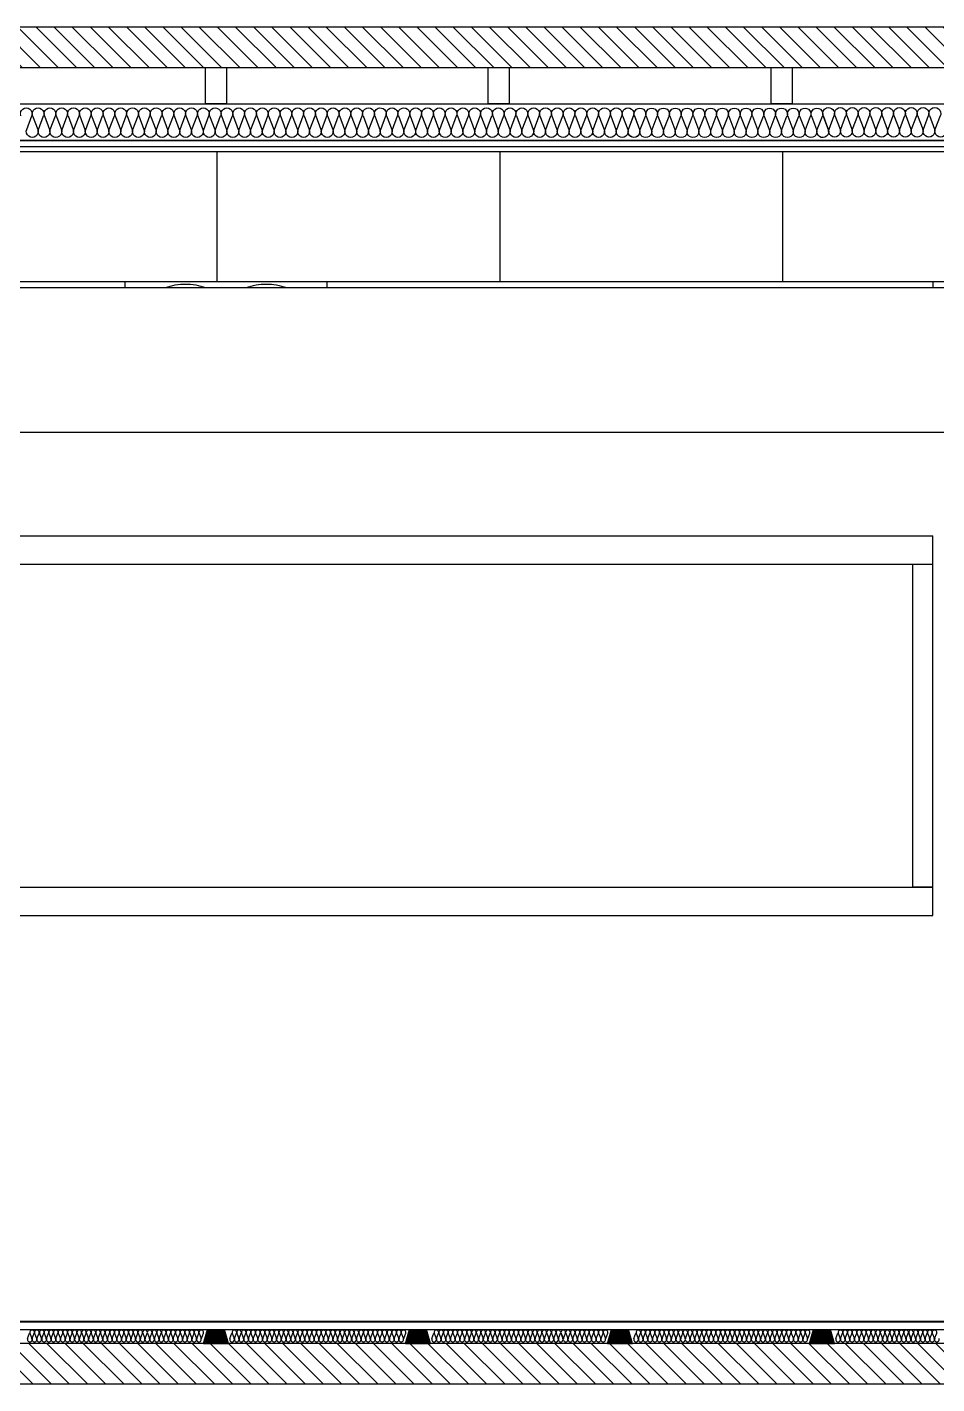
# Model space of a CAD drawing. Header units: millimetres. Extents: x 10 to 76.1, y 10 to 63.5.
# Drawn here: x 15.593 to 17.845, y 10 to 13.36 of the extents above; entities that cross this region are included whole.
import ezdxf

# ---------------------------------------------------------------- set-up
doc = ezdxf.new("R2010")
doc.units = ezdxf.units.MM
doc.linetypes.add('LÍNEAS_OCULTAS', pattern=[9.525, 6.35, -3.175])
doc.layers.add('durlok', color=3, linetype='Continuous')
doc.layers.add('lana de vidrio', color=2, linetype='Continuous')
pattern_1 = [(45, (-5, -61.920988), (-0.02245064, 0.02245064), [])]

# ---------------------------------------------------------------- blocks, each defined once
blk = doc.blocks.new('*X1')
at = {"color": 0}
for p, q in [((628.8661, 452.4359), (628.8968, 452.4666)), ((628.8665, 452.4328), (628.9003, 452.4666)), ((628.8674, 452.4408), (628.8932, 452.4666)), ((628.8688, 452.4457), (628.8897, 452.4666)), ((628.87, 452.4328), (628.9038, 452.4666)), ((628.8702, 452.4506), (628.8862, 452.4666)), ((628.8715, 452.4555), (628.8826, 452.4666)), ((628.8729, 452.4604), (628.8791, 452.4666)), ((628.8736, 452.4328), (628.9074, 452.4666)), ((628.8743, 452.4653), (628.8756, 452.4666)), ((628.8771, 452.4328), (628.9109, 452.4666)), ((628.8806, 452.4328), (628.9145, 452.4666)), ((628.8842, 452.4328), (628.9175, 452.4661)), ((628.8877, 452.4328), (628.9183, 452.4633)), ((628.8912, 452.4328), (628.9191, 452.4606)), ((628.8948, 452.4328), (628.9198, 452.4578)), ((628.8983, 452.4328), (628.9206, 452.4551)), ((628.9019, 452.4328), (628.9214, 452.4523)), ((628.9054, 452.4328), (628.9222, 452.4495)), ((628.9089, 452.4328), (628.9229, 452.4468)), ((628.9125, 452.4328), (628.9237, 452.444)), ((628.916, 452.4328), (628.9245, 452.4412)), ((628.9195, 452.4328), (628.9253, 452.4385)), ((628.9231, 452.4328), (628.926, 452.4357)), ((628.9266, 452.4328), (628.9268, 452.4329))]:
    blk.add_line(p, q, dxfattribs=at)

msp = doc.modelspace()

# ---------------------------------------------------------------- hatches: boundary and pattern name
at = {"linetype": 'Continuous', "extrusion": (0, 0, -1)}
h = msp.add_hatch(dxfattribs=at)
h.set_pattern_fill('ANSI31', color=8, scale=0.01, style=0)
h.set_pattern_definition(pattern_1)
h.paths.add_polyline_path([(-10, 13.26), (-10, 13.36), (-19.68, 13.36), (-19.68, 13.26)])
h = msp.add_hatch(dxfattribs=at)
h.set_pattern_fill('ANSI31', color=8, scale=0.01, style=0)
h.set_pattern_definition(pattern_1)
h.paths.add_polyline_path([(-10, 10), (-10, 10.1), (-19.68, 10.1), (-19.68, 10)])

# ---------------------------------------------------------------- linework, layer by layer
at = {"linetype": 'Continuous', "extrusion": (0, 1, 0)}
for p, q in [((19.68, 13.36), (10, 13.36)), ((10.205, 13.26), (19.475, 13.26)), ((19.1757, 10.153), (12.945, 10.153)), ((12.945, 10.135), (19.1757, 10.135)), ((19.475, 10.1), (10.205, 10.1)), ((10, 10), (19.68, 10))]:
    msp.add_line(p, q, dxfattribs=at)
at = {"linetype": 'Continuous', "extrusion": (-9.75795e-32, -4.64758e-31, -1)}
msp.add_line((19.68, 13.36), (10, 13.36), dxfattribs=at)
at = {"color": 3}
for p, q in [((16.0034, 13.26), (16.1174, 13.26)), ((16.7034, 13.26), (16.8174, 13.26)), ((17.4034, 13.26), (17.5174, 13.26))]:
    msp.add_line(p, q, dxfattribs=at)
for p, q in [((16.0629, 13.0516), (16.0629, 12.73)), ((16.7629, 13.0516), (16.7629, 12.73)), ((17.4629, 13.0516), (17.4629, 12.73)), ((12.945, 12.73), (19.1807, 12.73)), ((12.945, 12.715), (19.1807, 12.715)), ((12.96, 12.3566), (19.1607, 12.3566)), ((12.945, 10.155), (19.1757, 10.155)), ((16.0295, 10.1), (16.0912, 10.1)), ((16.5295, 10.1), (16.5912, 10.1)), ((17.0295, 10.1), (17.0912, 10.1)), ((17.5295, 10.1), (17.5912, 10.1))]:
    msp.add_line(p, q)
at = {"color": 3, "linetype": 'LÍNEAS_OCULTAS', "extrusion": (0, 1, 0)}
for p, q in [((15.835, 12.73), (15.835, 12.715)), ((16.335, 12.73), (16.335, 12.715)), ((17.835, 12.73), (17.835, 12.715))]:
    msp.add_line(p, q, dxfattribs=at)
at = {"color": 3}
for points in [[(16.0344, 13.26), (16.0863, 13.26), (16.0863, 13.17), (16.0344, 13.17)], [(16.7344, 13.26), (16.7863, 13.26), (16.7863, 13.17), (16.7344, 13.17)], [(17.4344, 13.26), (17.4863, 13.26), (17.4863, 13.17), (17.4344, 13.17)]]:
    msp.add_lwpolyline(points, close=True, dxfattribs=at)
at = {"color": 3, "linetype": 'LÍNEAS_OCULTAS', "extrusion": (0, 0, -1)}
for centre in [(-15.985, 12.5766), (-16.185, 12.5766)]:
    msp.add_arc(centre, 0.1472, 70.1363, 109.8637, dxfattribs=at)
at = {"layer": 'durlok'}
for p, q in [((12.945, 13.17), (19.1758, 13.17)), ((12.945, 13.0791), (19.1758, 13.0791)), ((12.945, 13.0641), (19.1758, 13.0641))]:
    msp.add_line(p, q, dxfattribs=at)
at = {"layer": 'durlok', "linetype": 'Continuous', "extrusion": (1, -1.83697e-16, 0)}
for p, q in [((19.1758, 13.0791), (12.945, 13.0791)), ((12.945, 13.0516), (19.1758, 13.0516))]:
    msp.add_line(p, q, dxfattribs=at)
at = {"layer": 'durlok', "linetype": 'Continuous', "extrusion": (0, 1, 0)}
for p, q in [((14.335, 12.1), (17.835, 12.1)), ((17.835, 12.03), (17.835, 12.1)), ((14.335, 12.03), (17.835, 12.03)), ((17.785, 12.03), (17.835, 12.03)), ((17.785, 11.23), (17.785, 12.03)), ((17.835, 11.23), (17.835, 12.03)), ((14.335, 11.23), (17.835, 11.23)), ((17.835, 11.23), (17.785, 11.23)), ((17.835, 11.16), (17.835, 11.23)), ((14.335, 11.16), (17.835, 11.16))]:
    msp.add_line(p, q, dxfattribs=at)
at = {"layer": 'lana de vidrio', "color": 2, "extrusion": (-1.22465e-16, 0, -1)}
for p, q in [((15.5921, 13.1068), (15.6048, 13.1402)), ((15.6067, 13.1402), (15.6194, 13.1068)), ((15.6213, 13.1068), (15.634, 13.1402)), ((15.6359, 13.1402), (15.6486, 13.1068)), ((15.6505, 13.1068), (15.6632, 13.1402)), ((15.6651, 13.1402), (15.6778, 13.1068)), ((15.6797, 13.1068), (15.6924, 13.1402)), ((15.6943, 13.1402), (15.707, 13.1068)), ((15.7089, 13.1068), (15.7216, 13.1402)), ((15.7235, 13.1402), (15.7362, 13.1068)), ((15.7381, 13.1068), (15.7508, 13.1402)), ((15.7527, 13.1402), (15.7654, 13.1068)), ((15.7673, 13.1068), (15.78, 13.1402)), ((15.7819, 13.1402), (15.7946, 13.1068)), ((15.7965, 13.1068), (15.8092, 13.1402)), ((15.8111, 13.1402), (15.8238, 13.1068)), ((15.8257, 13.1068), (15.8384, 13.1402)), ((15.8403, 13.1402), (15.853, 13.1068)), ((15.8549, 13.1068), (15.8676, 13.1402)), ((15.8695, 13.1402), (15.8822, 13.1068)), ((15.8841, 13.1068), (15.8968, 13.1402)), ((15.8987, 13.1402), (15.9114, 13.1068)), ((15.8987, 13.14), (15.9114, 13.1065)), ((15.9133, 13.1068), (15.926, 13.1402)), ((15.9133, 13.1065), (15.926, 13.14)), ((15.9279, 13.14), (15.9406, 13.1065)), ((15.9425, 13.1065), (15.9552, 13.14)), ((15.9571, 13.14), (15.9698, 13.1065)), ((15.9717, 13.1065), (15.9844, 13.14)), ((15.9863, 13.14), (15.999, 13.1065)), ((16.0009, 13.1065), (16.0136, 13.14)), ((16.0155, 13.14), (16.0282, 13.1065)), ((16.0301, 13.1065), (16.0428, 13.14)), ((16.0447, 13.14), (16.0574, 13.1065)), ((16.0593, 13.1065), (16.072, 13.14)), ((16.0739, 13.14), (16.0866, 13.1065)), ((16.0885, 13.1065), (16.1012, 13.14)), ((16.1031, 13.14), (16.1158, 13.1065)), ((16.1177, 13.1065), (16.1304, 13.14)), ((16.1323, 13.14), (16.145, 13.1065)), ((16.1469, 13.1065), (16.1596, 13.14)), ((16.1616, 13.14), (16.1742, 13.1065)), ((16.1762, 13.1065), (16.1889, 13.14)), ((16.1908, 13.14), (16.2035, 13.1065)), ((16.2054, 13.1065), (16.2181, 13.14)), ((16.22, 13.14), (16.2327, 13.1065)), ((16.2346, 13.1065), (16.2473, 13.14)), ((16.2492, 13.14), (16.2619, 13.1065)), ((16.2638, 13.1065), (16.2765, 13.14)), ((16.2784, 13.14), (16.2911, 13.1065)), ((16.293, 13.1065), (16.3057, 13.14)), ((16.3076, 13.14), (16.3203, 13.1065)), ((16.3222, 13.1065), (16.3349, 13.14)), ((16.3368, 13.14), (16.3495, 13.1065)), ((16.3514, 13.1065), (16.3641, 13.14)), ((16.366, 13.14), (16.3787, 13.1065)), ((16.3806, 13.1065), (16.3933, 13.14)), ((16.3952, 13.14), (16.4079, 13.1065)), ((16.4098, 13.1065), (16.4225, 13.14)), ((16.4244, 13.14), (16.4371, 13.1065)), ((16.439, 13.1065), (16.4517, 13.14)), ((16.4535, 13.1402), (16.4621, 13.1176)), ((16.4536, 13.14), (16.4622, 13.1173)), ((16.4681, 13.1068), (16.4808, 13.1402)), ((16.4827, 13.1402), (16.4954, 13.1068)), ((16.4973, 13.1068), (16.51, 13.1402)), ((16.5119, 13.1402), (16.5246, 13.1068)), ((16.5265, 13.1068), (16.5392, 13.1402)), ((16.5411, 13.1402), (16.5538, 13.1068)), ((16.5557, 13.1068), (16.5684, 13.1402)), ((16.5703, 13.1402), (16.583, 13.1068)), ((16.5849, 13.1068), (16.5976, 13.1402)), ((16.5995, 13.1402), (16.6122, 13.1068)), ((16.6141, 13.1068), (16.6268, 13.1402)), ((16.6287, 13.1402), (16.6414, 13.1068)), ((16.6433, 13.1068), (16.656, 13.1402)), ((16.6579, 13.1402), (16.6706, 13.1068)), ((16.6725, 13.1068), (16.6852, 13.1402)), ((16.6871, 13.1402), (16.6998, 13.1068)), ((16.7017, 13.1068), (16.7144, 13.1402)), ((16.7163, 13.1402), (16.729, 13.1068)), ((16.7309, 13.1068), (16.7436, 13.1402)), ((16.7455, 13.1402), (16.7582, 13.1068)), ((16.7601, 13.1068), (16.7728, 13.1402)), ((16.7747, 13.1402), (16.7874, 13.1068)), ((16.7893, 13.1068), (16.802, 13.1402)), ((16.8039, 13.1402), (16.8166, 13.1068)), ((16.8185, 13.1068), (16.8312, 13.1402)), ((16.8331, 13.1402), (16.8458, 13.1068)), ((16.8331, 13.14), (16.8458, 13.1065)), ((16.8477, 13.1068), (16.8604, 13.1402)), ((16.8477, 13.1065), (16.8604, 13.14)), ((16.8623, 13.14), (16.875, 13.1065)), ((16.8769, 13.1065), (16.8896, 13.14)), ((16.8915, 13.14), (16.9042, 13.1065)), ((16.9061, 13.1065), (16.9188, 13.14)), ((16.9207, 13.14), (16.9334, 13.1065)), ((16.9353, 13.1065), (16.948, 13.14)), ((16.9499, 13.14), (16.9626, 13.1065)), ((16.9646, 13.1065), (16.9772, 13.14)), ((16.9792, 13.14), (16.9919, 13.1065)), ((16.9938, 13.1065), (17.0065, 13.14)), ((17.0084, 13.14), (17.0211, 13.1065)), ((17.023, 13.1065), (17.0357, 13.14)), ((17.0376, 13.14), (17.0503, 13.1065)), ((17.0522, 13.1065), (17.0649, 13.14)), ((17.0668, 13.14), (17.0795, 13.1065)), ((17.0814, 13.1065), (17.0941, 13.14)), ((17.0814, 13.1062), (17.0941, 13.1396)), ((17.096, 13.14), (17.1087, 13.1065)), ((17.096, 13.1396), (17.1087, 13.1062)), ((17.1106, 13.1062), (17.1233, 13.1396)), ((17.1252, 13.1396), (17.1379, 13.1062)), ((17.1398, 13.1062), (17.1525, 13.1396)), ((17.1544, 13.1396), (17.1671, 13.1062)), ((17.169, 13.1062), (17.1817, 13.1396)), ((17.1836, 13.1396), (17.1963, 13.1062)), ((17.1982, 13.1062), (17.2109, 13.1396)), ((17.2128, 13.1396), (17.2255, 13.1062)), ((17.2274, 13.1062), (17.2401, 13.1396)), ((17.242, 13.1396), (17.2547, 13.1062)), ((17.2566, 13.1062), (17.2693, 13.1396)), ((17.2712, 13.1396), (17.2839, 13.1062)), ((17.2858, 13.1062), (17.2985, 13.1396)), ((17.3004, 13.1396), (17.3131, 13.1062)), ((17.315, 13.1062), (17.3277, 13.1396)), ((17.3296, 13.1396), (17.3423, 13.1062)), ((17.3442, 13.1062), (17.3569, 13.1396)), ((17.3588, 13.1396), (17.3715, 13.1062)), ((17.3734, 13.1062), (17.3861, 13.1396)), ((17.388, 13.1396), (17.4007, 13.1062)), ((17.4026, 13.1062), (17.4153, 13.1396)), ((17.4172, 13.1396), (17.4299, 13.1062)), ((17.4318, 13.1062), (17.4445, 13.1396)), ((17.4464, 13.1396), (17.4591, 13.1062)), ((17.461, 13.1062), (17.4737, 13.1396)), ((17.4756, 13.1396), (17.4883, 13.1062)), ((17.4902, 13.1062), (17.5029, 13.1396)), ((17.5048, 13.1396), (17.5175, 13.1062)), ((17.5194, 13.1062), (17.5321, 13.1396)), ((17.534, 13.1396), (17.5467, 13.1062)), ((17.5486, 13.1062), (17.5613, 13.1396)), ((17.5632, 13.1409), (17.5718, 13.1182)), ((17.5632, 13.1396), (17.5718, 13.117)), ((17.5778, 13.1075), (17.5905, 13.1409)), ((17.5924, 13.1409), (17.6051, 13.1075)), ((17.607, 13.1075), (17.6197, 13.1409)), ((17.6216, 13.1409), (17.6343, 13.1075)), ((17.6362, 13.1075), (17.6489, 13.1409)), ((17.6508, 13.1409), (17.6635, 13.1075)), ((17.6654, 13.1075), (17.6781, 13.1409)), ((17.68, 13.1409), (17.6927, 13.1075)), ((17.6946, 13.1075), (17.7073, 13.1409)), ((17.7092, 13.1409), (17.7219, 13.1075)), ((17.7238, 13.1075), (17.7365, 13.1409)), ((17.7384, 13.1409), (17.7511, 13.1075)), ((17.753, 13.1075), (17.7657, 13.1409)), ((17.7676, 13.1409), (17.7803, 13.1075)), ((17.7822, 13.1075), (17.7949, 13.1409)), ((17.7968, 13.1409), (17.8095, 13.1075)), ((17.8114, 13.1075), (17.8241, 13.1409)), ((17.826, 13.1409), (17.8387, 13.1075)), ((17.8406, 13.1075), (17.8533, 13.1409)), ((16.4621, 13.1176), (16.4662, 13.1068)), ((16.4622, 13.1173), (16.4663, 13.1066)), ((17.5718, 13.1182), (17.5759, 13.1075)), ((17.5718, 13.117), (17.5759, 13.1062))]:
    msp.add_line(p, q, dxfattribs=at)
at = {"layer": 'lana de vidrio', "color": 2}
for p, q in [((15.5942, 10.112), (15.5993, 10.1253)), ((15.6, 10.1253), (15.6051, 10.112)), ((15.6058, 10.112), (15.6109, 10.1253)), ((15.6058, 10.112), (15.6109, 10.1253)), ((15.6117, 10.1253), (15.6167, 10.112)), ((15.6175, 10.112), (15.6225, 10.1253)), ((15.6233, 10.1253), (15.6283, 10.112)), ((15.6238, 10.1253), (15.6289, 10.112)), ((15.6296, 10.112), (15.6347, 10.1253)), ((15.6355, 10.1253), (15.6405, 10.112)), ((15.6413, 10.112), (15.6463, 10.1253)), ((15.6471, 10.1253), (15.6521, 10.112)), ((15.6529, 10.112), (15.6579, 10.1253)), ((15.6587, 10.1253), (15.6637, 10.112)), ((15.6645, 10.112), (15.6695, 10.1253)), ((15.6703, 10.1253), (15.6753, 10.112)), ((15.6761, 10.112), (15.6812, 10.1253)), ((15.6819, 10.1253), (15.687, 10.112)), ((15.6877, 10.112), (15.6928, 10.1253)), ((15.6935, 10.1253), (15.6986, 10.112)), ((15.6993, 10.112), (15.7044, 10.1253)), ((15.7051, 10.1253), (15.7102, 10.112)), ((15.7109, 10.112), (15.716, 10.1253)), ((15.7167, 10.1253), (15.7218, 10.112)), ((15.7226, 10.112), (15.7276, 10.1253)), ((15.7284, 10.1253), (15.7334, 10.112)), ((15.7342, 10.112), (15.7392, 10.1253)), ((15.74, 10.1253), (15.745, 10.112)), ((15.7458, 10.112), (15.7508, 10.1253)), ((15.7516, 10.1253), (15.7566, 10.112)), ((15.7574, 10.112), (15.7624, 10.1253)), ((15.7632, 10.1253), (15.7683, 10.112)), ((15.769, 10.112), (15.7741, 10.1253)), ((15.7748, 10.1253), (15.7799, 10.112)), ((15.7806, 10.112), (15.7857, 10.1253)), ((15.7864, 10.1253), (15.7915, 10.112)), ((15.7922, 10.112), (15.7973, 10.1253)), ((15.798, 10.1253), (15.8031, 10.112)), ((15.8039, 10.112), (15.8089, 10.1253)), ((15.8097, 10.1253), (15.8147, 10.112)), ((15.8155, 10.112), (15.8205, 10.1253)), ((15.8213, 10.1253), (15.8263, 10.112)), ((15.8271, 10.112), (15.8321, 10.1253)), ((15.8329, 10.1253), (15.8379, 10.112)), ((15.8387, 10.112), (15.8437, 10.1253)), ((15.8445, 10.1253), (15.8496, 10.112)), ((15.8503, 10.112), (15.8554, 10.1253)), ((15.8561, 10.1253), (15.8612, 10.112)), ((15.8619, 10.112), (15.867, 10.1253)), ((15.8677, 10.1253), (15.8728, 10.112)), ((15.8677, 10.1253), (15.8728, 10.112)), ((15.8735, 10.112), (15.8786, 10.1253)), ((15.8793, 10.1253), (15.8844, 10.112)), ((15.8852, 10.112), (15.8902, 10.1253)), ((15.891, 10.1253), (15.896, 10.112)), ((15.8968, 10.112), (15.9018, 10.1253)), ((15.9026, 10.1253), (15.9076, 10.112)), ((15.9084, 10.112), (15.9134, 10.1253)), ((15.9142, 10.1253), (15.9192, 10.112)), ((15.92, 10.112), (15.925, 10.1253)), ((15.9258, 10.1253), (15.9308, 10.112)), ((15.9316, 10.112), (15.9367, 10.1253)), ((15.9374, 10.1253), (15.9425, 10.112)), ((15.9432, 10.112), (15.9483, 10.1253)), ((15.949, 10.1253), (15.9541, 10.112)), ((15.9548, 10.112), (15.9599, 10.1253)), ((15.9548, 10.112), (15.9599, 10.1253)), ((15.9548, 10.112), (15.9599, 10.1253)), ((15.9606, 10.1253), (15.9657, 10.112)), ((15.9664, 10.112), (15.9715, 10.1253)), ((15.9723, 10.1253), (15.9773, 10.112)), ((15.9781, 10.112), (15.9831, 10.1253)), ((15.9839, 10.1253), (15.9889, 10.112)), ((15.9897, 10.112), (15.9947, 10.1253)), ((15.9955, 10.1253), (16.0005, 10.112)), ((16.0013, 10.112), (16.0063, 10.1253)), ((16.0071, 10.1253), (16.0121, 10.112)), ((16.0129, 10.112), (16.018, 10.1253)), ((16.0187, 10.1253), (16.0238, 10.112)), ((16.0245, 10.112), (16.0296, 10.1253)), ((16.0948, 10.112), (16.0998, 10.1253)), ((16.1006, 10.1253), (16.1056, 10.112)), ((16.1064, 10.112), (16.1114, 10.1253)), ((16.1122, 10.1253), (16.1172, 10.112)), ((16.118, 10.112), (16.123, 10.1253)), ((16.1238, 10.1253), (16.1289, 10.112)), ((16.1296, 10.112), (16.1347, 10.1253)), ((16.1354, 10.1253), (16.1405, 10.112)), ((16.1412, 10.112), (16.1463, 10.1253)), ((16.147, 10.1253), (16.1521, 10.112)), ((16.1528, 10.112), (16.1579, 10.1253)), ((16.1586, 10.1253), (16.1637, 10.112)), ((16.1645, 10.112), (16.1695, 10.1253)), ((16.1703, 10.1253), (16.1753, 10.112)), ((16.1761, 10.112), (16.1811, 10.1253)), ((16.1819, 10.1253), (16.1869, 10.112)), ((16.1877, 10.112), (16.1927, 10.1253)), ((16.1935, 10.1253), (16.1985, 10.112)), ((16.1993, 10.112), (16.2043, 10.1253)), ((16.2051, 10.1253), (16.2102, 10.112)), ((16.2109, 10.112), (16.216, 10.1253)), ((16.2167, 10.1253), (16.2218, 10.112)), ((16.2225, 10.112), (16.2276, 10.1253)), ((16.2283, 10.1253), (16.2334, 10.112)), ((16.2341, 10.112), (16.2392, 10.1253)), ((16.2399, 10.1253), (16.245, 10.112)), ((16.2458, 10.112), (16.2508, 10.1253)), ((16.2516, 10.1253), (16.2566, 10.112)), ((16.2574, 10.112), (16.2624, 10.1253)), ((16.2632, 10.1253), (16.2682, 10.112)), ((16.269, 10.112), (16.274, 10.1253)), ((16.2748, 10.1253), (16.2798, 10.112)), ((16.2806, 10.112), (16.2856, 10.1253)), ((16.2864, 10.1253), (16.2915, 10.112)), ((16.2922, 10.112), (16.2973, 10.1253)), ((16.298, 10.1253), (16.3031, 10.112)), ((16.298, 10.1253), (16.3031, 10.112)), ((16.3038, 10.112), (16.3089, 10.1253)), ((16.3096, 10.1253), (16.3147, 10.112)), ((16.3154, 10.112), (16.3205, 10.1253)), ((16.3212, 10.1253), (16.3263, 10.112)), ((16.327, 10.112), (16.3321, 10.1253)), ((16.3329, 10.1253), (16.3379, 10.112)), ((16.3387, 10.112), (16.3437, 10.1253)), ((16.3445, 10.1253), (16.3495, 10.112)), ((16.3503, 10.112), (16.3553, 10.1253)), ((16.3561, 10.1253), (16.3611, 10.112)), ((16.3619, 10.112), (16.3669, 10.1253)), ((16.3677, 10.1253), (16.3727, 10.112)), ((16.3735, 10.112), (16.3786, 10.1253)), ((16.3793, 10.1253), (16.3844, 10.112)), ((16.3851, 10.112), (16.3902, 10.1253)), ((16.3851, 10.112), (16.3902, 10.1253)), ((16.3851, 10.112), (16.3902, 10.1253)), ((16.3909, 10.1253), (16.396, 10.112)), ((16.3967, 10.112), (16.4018, 10.1253)), ((16.4025, 10.1253), (16.4076, 10.112)), ((16.4083, 10.112), (16.4134, 10.1253)), ((16.4142, 10.1253), (16.4192, 10.112)), ((16.42, 10.112), (16.425, 10.1253)), ((16.4258, 10.1253), (16.4308, 10.112)), ((16.4316, 10.112), (16.4366, 10.1253)), ((16.4374, 10.1253), (16.4424, 10.112)), ((16.4432, 10.112), (16.4482, 10.1253)), ((16.449, 10.1253), (16.454, 10.112)), ((16.4548, 10.112), (16.4599, 10.1253)), ((16.4606, 10.1253), (16.4657, 10.112)), ((16.4664, 10.112), (16.4715, 10.1253)), ((16.4664, 10.112), (16.4715, 10.1253)), ((16.4722, 10.1253), (16.4773, 10.112)), ((16.478, 10.112), (16.4831, 10.1253)), ((16.4838, 10.1253), (16.4889, 10.112)), ((16.4844, 10.1253), (16.4895, 10.112)), ((16.4902, 10.112), (16.4953, 10.1253)), ((16.496, 10.1253), (16.5011, 10.112)), ((16.5018, 10.112), (16.5069, 10.1253)), ((16.5076, 10.1253), (16.5127, 10.112)), ((16.5134, 10.112), (16.5185, 10.1253)), ((16.5192, 10.1253), (16.5243, 10.112)), ((16.5251, 10.112), (16.5301, 10.1253)), ((16.5947, 10.112), (16.5998, 10.1253)), ((16.6005, 10.1253), (16.6056, 10.112)), ((16.6064, 10.112), (16.6114, 10.1253)), ((16.6122, 10.1253), (16.6172, 10.112)), ((16.618, 10.112), (16.623, 10.1253)), ((16.6238, 10.1253), (16.6288, 10.112)), ((16.6296, 10.112), (16.6346, 10.1253)), ((16.6354, 10.1253), (16.6404, 10.112)), ((16.6412, 10.112), (16.6462, 10.1253)), ((16.647, 10.1253), (16.6521, 10.112)), ((16.6528, 10.112), (16.6579, 10.1253)), ((16.6586, 10.1253), (16.6637, 10.112)), ((16.6644, 10.112), (16.6695, 10.1253)), ((16.6702, 10.1253), (16.6753, 10.112)), ((16.676, 10.112), (16.6811, 10.1253)), ((16.6818, 10.1253), (16.6869, 10.112)), ((16.6876, 10.112), (16.6927, 10.1253)), ((16.6935, 10.1253), (16.6985, 10.112)), ((16.6993, 10.112), (16.7043, 10.1253)), ((16.7051, 10.1253), (16.7101, 10.112)), ((16.7109, 10.112), (16.7159, 10.1253)), ((16.7167, 10.1253), (16.7217, 10.112)), ((16.7225, 10.112), (16.7275, 10.1253)), ((16.7283, 10.1253), (16.7333, 10.112)), ((16.7283, 10.1253), (16.7333, 10.112)), ((16.7341, 10.112), (16.7392, 10.1253)), ((16.7399, 10.1253), (16.745, 10.112)), ((16.7457, 10.112), (16.7508, 10.1253)), ((16.7515, 10.1253), (16.7566, 10.112)), ((16.7573, 10.112), (16.7624, 10.1253)), ((16.7631, 10.1253), (16.7682, 10.112)), ((16.7689, 10.112), (16.774, 10.1253)), ((16.7748, 10.1253), (16.7798, 10.112)), ((16.7806, 10.112), (16.7856, 10.1253)), ((16.7864, 10.1253), (16.7914, 10.112)), ((16.7922, 10.112), (16.7972, 10.1253)), ((16.798, 10.1253), (16.803, 10.112)), ((16.8038, 10.112), (16.8088, 10.1253)), ((16.8096, 10.1253), (16.8146, 10.112)), ((16.8154, 10.112), (16.8205, 10.1253)), ((16.8154, 10.112), (16.8205, 10.1253)), ((16.8154, 10.112), (16.8205, 10.1253)), ((16.8212, 10.1253), (16.8263, 10.112)), ((16.827, 10.112), (16.8321, 10.1253)), ((16.8328, 10.1253), (16.8379, 10.112)), ((16.8386, 10.112), (16.8437, 10.1253)), ((16.8444, 10.1253), (16.8495, 10.112)), ((16.8502, 10.112), (16.8553, 10.1253)), ((16.8561, 10.1253), (16.8611, 10.112)), ((16.8619, 10.112), (16.8669, 10.1253)), ((16.8677, 10.1253), (16.8727, 10.112)), ((16.8735, 10.112), (16.8785, 10.1253)), ((16.8793, 10.1253), (16.8843, 10.112)), ((16.8851, 10.112), (16.8901, 10.1253)), ((16.8909, 10.1253), (16.8959, 10.112)), ((16.8967, 10.112), (16.9017, 10.1253)), ((16.8967, 10.112), (16.9017, 10.1253)), ((16.9025, 10.1253), (16.9076, 10.112)), ((16.9083, 10.112), (16.9134, 10.1253)), ((16.9141, 10.1253), (16.9192, 10.112)), ((16.9147, 10.1253), (16.9197, 10.112)), ((16.9205, 10.112), (16.9255, 10.1253)), ((16.9263, 10.1253), (16.9314, 10.112)), ((16.9321, 10.112), (16.9372, 10.1253)), ((16.9379, 10.1253), (16.943, 10.112)), ((16.9437, 10.112), (16.9488, 10.1253)), ((16.9495, 10.1253), (16.9546, 10.112)), ((16.9553, 10.112), (16.9604, 10.1253)), ((16.9611, 10.1253), (16.9662, 10.112)), ((16.967, 10.112), (16.972, 10.1253)), ((16.9728, 10.1253), (16.9778, 10.112)), ((16.9786, 10.112), (16.9836, 10.1253)), ((16.9844, 10.1253), (16.9894, 10.112)), ((16.9902, 10.112), (16.9952, 10.1253)), ((16.996, 10.1253), (17.001, 10.112)), ((17.0018, 10.112), (17.0068, 10.1253)), ((17.0076, 10.1253), (17.0127, 10.112)), ((17.0134, 10.112), (17.0185, 10.1253)), ((17.0192, 10.1253), (17.0243, 10.112)), ((17.025, 10.112), (17.0301, 10.1253)), ((17.0947, 10.112), (17.0998, 10.1253)), ((17.1005, 10.1253), (17.1056, 10.112)), ((17.1063, 10.112), (17.1114, 10.1253)), ((17.1121, 10.1253), (17.1172, 10.112)), ((17.1179, 10.112), (17.123, 10.1253)), ((17.1237, 10.1253), (17.1288, 10.112)), ((17.1295, 10.112), (17.1346, 10.1253)), ((17.1354, 10.1253), (17.1404, 10.112)), ((17.1412, 10.112), (17.1462, 10.1253)), ((17.147, 10.1253), (17.152, 10.112)), ((17.1528, 10.112), (17.1578, 10.1253)), ((17.1586, 10.1253), (17.1636, 10.112)), ((17.1586, 10.1253), (17.1636, 10.112)), ((17.1644, 10.112), (17.1694, 10.1253)), ((17.1702, 10.1253), (17.1752, 10.112)), ((17.176, 10.112), (17.1811, 10.1253)), ((17.1818, 10.1253), (17.1869, 10.112)), ((17.1876, 10.112), (17.1927, 10.1253)), ((17.1934, 10.1253), (17.1985, 10.112)), ((17.1992, 10.112), (17.2043, 10.1253)), ((17.205, 10.1253), (17.2101, 10.112)), ((17.2108, 10.112), (17.2159, 10.1253)), ((17.2167, 10.1253), (17.2217, 10.112)), ((17.2225, 10.112), (17.2275, 10.1253)), ((17.2283, 10.1253), (17.2333, 10.112)), ((17.2341, 10.112), (17.2391, 10.1253)), ((17.2399, 10.1253), (17.2449, 10.112)), ((17.2457, 10.112), (17.2507, 10.1253)), ((17.2457, 10.112), (17.2507, 10.1253)), ((17.2457, 10.112), (17.2507, 10.1253)), ((17.2515, 10.1253), (17.2565, 10.112)), ((17.2573, 10.112), (17.2624, 10.1253)), ((17.2631, 10.1253), (17.2682, 10.112)), ((17.2689, 10.112), (17.274, 10.1253)), ((17.2747, 10.1253), (17.2798, 10.112)), ((17.2805, 10.112), (17.2856, 10.1253)), ((17.2863, 10.1253), (17.2914, 10.112)), ((17.2921, 10.112), (17.2972, 10.1253)), ((17.2979, 10.1253), (17.303, 10.112)), ((17.3038, 10.112), (17.3088, 10.1253)), ((17.3096, 10.1253), (17.3146, 10.112)), ((17.3154, 10.112), (17.3204, 10.1253)), ((17.3212, 10.1253), (17.3262, 10.112)), ((17.327, 10.112), (17.332, 10.1253)), ((17.327, 10.112), (17.332, 10.1253)), ((17.3328, 10.1253), (17.3378, 10.112)), ((17.3386, 10.112), (17.3436, 10.1253)), ((17.3444, 10.1253), (17.3495, 10.112)), ((17.345, 10.1253), (17.35, 10.112)), ((17.3508, 10.112), (17.3558, 10.1253)), ((17.3566, 10.1253), (17.3616, 10.112)), ((17.3624, 10.112), (17.3674, 10.1253)), ((17.3682, 10.1253), (17.3733, 10.112)), ((17.374, 10.112), (17.3791, 10.1253)), ((17.3798, 10.1253), (17.3849, 10.112)), ((17.3856, 10.112), (17.3907, 10.1253)), ((17.3914, 10.1253), (17.3965, 10.112)), ((17.3972, 10.112), (17.4023, 10.1253)), ((17.403, 10.1253), (17.4081, 10.112)), ((17.4089, 10.112), (17.4139, 10.1253)), ((17.4147, 10.1253), (17.4197, 10.112)), ((17.4205, 10.112), (17.4255, 10.1253)), ((17.4263, 10.1253), (17.4313, 10.112)), ((17.4321, 10.112), (17.4371, 10.1253)), ((17.4379, 10.1253), (17.4429, 10.112)), ((17.4437, 10.112), (17.4487, 10.1253)), ((17.4495, 10.1253), (17.4545, 10.112)), ((17.4553, 10.112), (17.4604, 10.1253)), ((17.4611, 10.1253), (17.4662, 10.112)), ((17.4669, 10.112), (17.472, 10.1253)), ((17.4727, 10.1253), (17.4778, 10.112)), ((17.4785, 10.112), (17.4836, 10.1253)), ((17.4843, 10.1253), (17.4894, 10.112)), ((17.4901, 10.112), (17.4952, 10.1253)), ((17.496, 10.1253), (17.501, 10.112)), ((17.5018, 10.112), (17.5068, 10.1253)), ((17.5076, 10.1253), (17.5126, 10.112)), ((17.5134, 10.112), (17.5184, 10.1253)), ((17.5192, 10.1253), (17.5242, 10.112)), ((17.525, 10.112), (17.53, 10.1253)), ((17.5947, 10.112), (17.5997, 10.1253)), ((17.6005, 10.1253), (17.6055, 10.112)), ((17.6063, 10.112), (17.6113, 10.1253)), ((17.6121, 10.1253), (17.6171, 10.112)), ((17.6179, 10.112), (17.623, 10.1253)), ((17.6237, 10.1253), (17.6288, 10.112)), ((17.6295, 10.112), (17.6346, 10.1253)), ((17.6353, 10.1253), (17.6404, 10.112)), ((17.6411, 10.112), (17.6462, 10.1253)), ((17.6469, 10.1253), (17.652, 10.112)), ((17.6527, 10.112), (17.6578, 10.1253)), ((17.6585, 10.1253), (17.6636, 10.112)), ((17.6644, 10.112), (17.6694, 10.1253)), ((17.6702, 10.1253), (17.6752, 10.112)), ((17.676, 10.112), (17.681, 10.1253)), ((17.676, 10.112), (17.681, 10.1253)), ((17.676, 10.112), (17.681, 10.1253)), ((17.6818, 10.1253), (17.6868, 10.112)), ((17.6876, 10.112), (17.6926, 10.1253)), ((17.6934, 10.1253), (17.6984, 10.112)), ((17.6992, 10.112), (17.7042, 10.1253)), ((17.705, 10.1253), (17.7101, 10.112)), ((17.7108, 10.112), (17.7159, 10.1253)), ((17.7166, 10.1253), (17.7217, 10.112)), ((17.7224, 10.112), (17.7275, 10.1253)), ((17.7282, 10.1253), (17.7333, 10.112)), ((17.734, 10.112), (17.7391, 10.1253)), ((17.7398, 10.1253), (17.7449, 10.112)), ((17.7457, 10.112), (17.7507, 10.1253)), ((17.7515, 10.1253), (17.7565, 10.112)), ((17.7573, 10.112), (17.7623, 10.1253)), ((17.7573, 10.112), (17.7623, 10.1253)), ((17.7631, 10.1253), (17.7681, 10.112)), ((17.7689, 10.112), (17.7739, 10.1253)), ((17.7747, 10.1253), (17.7797, 10.112)), ((17.7753, 10.1253), (17.7803, 10.112)), ((17.7811, 10.112), (17.7861, 10.1253)), ((17.7869, 10.1253), (17.7919, 10.112)), ((17.7927, 10.112), (17.7977, 10.1253)), ((17.7985, 10.1253), (17.8035, 10.112)), ((17.8043, 10.112), (17.8093, 10.1253)), ((17.8101, 10.1253), (17.8151, 10.112)), ((17.8159, 10.112), (17.821, 10.1253)), ((17.8217, 10.1253), (17.8268, 10.112)), ((17.8275, 10.112), (17.8326, 10.1253)), ((17.8333, 10.1253), (17.8384, 10.112)), ((17.8391, 10.112), (17.8442, 10.1253))]:
    msp.add_line(p, q, dxfattribs=at)
at = {"layer": 'lana de vidrio'}
for p, q in [((16.0295, 10.1), (16.0393, 10.135)), ((16.0912, 10.1), (16.0814, 10.135)), ((16.5295, 10.1), (16.5393, 10.135)), ((16.5912, 10.1), (16.5814, 10.135)), ((17.0295, 10.1), (17.0393, 10.135)), ((17.0912, 10.1), (17.0814, 10.135)), ((17.5295, 10.1), (17.5393, 10.135)), ((17.5912, 10.1), (17.5814, 10.135))]:
    msp.add_line(p, q, dxfattribs=at)
at = {"layer": 'lana de vidrio', "color": 2, "extrusion": (-1.22465e-16, 0, -1)}
for centre, start, end in [((-15.5911, 13.1454), 339.2034, 200.7966), ((-15.6203, 13.1454), 339.2034, 200.7966), ((-15.6495, 13.1454), 339.2034, 200.7966), ((-15.6787, 13.1454), 339.2034, 200.7966), ((-15.7079, 13.1454), 339.2034, 200.7966), ((-15.7371, 13.1454), 339.2034, 200.7966), ((-15.7664, 13.1454), 339.2034, 200.7966), ((-15.7956, 13.1454), 339.2034, 200.7966), ((-15.8248, 13.1454), 339.2034, 200.7966), ((-15.854, 13.1454), 339.2034, 200.7966), ((-15.8832, 13.1454), 339.2034, 200.7966), ((-15.9124, 13.1454), 339.2034, 200.7966), ((-15.9124, 13.1452), 339.2034, 200.7966), ((-15.9416, 13.1452), 339.2034, 200.7966), ((-15.9708, 13.1452), 339.2034, 200.7966), ((-16, 13.1452), 339.2034, 200.7966), ((-16.0292, 13.1452), 339.2034, 200.7966), ((-16.0584, 13.1452), 339.2034, 200.7966), ((-16.0876, 13.1452), 339.2034, 200.7966), ((-16.1168, 13.1452), 339.2034, 200.7966), ((-16.146, 13.1452), 339.2034, 200.7966), ((-16.1752, 13.1452), 339.2034, 200.7966), ((-16.2044, 13.1452), 339.2034, 200.7966), ((-16.2336, 13.1452), 339.2034, 200.7966), ((-16.2628, 13.1452), 339.2034, 200.7966), ((-16.292, 13.1452), 339.2034, 200.7966), ((-16.3212, 13.1452), 339.2034, 200.7966), ((-16.3504, 13.1452), 339.2034, 200.7966), ((-16.3796, 13.1452), 339.2034, 200.7966), ((-16.4088, 13.1452), 339.2034, 200.7966), ((-16.438, 13.1452), 339.2034, 200.7966), ((-16.4671, 13.1454), 339.2034, 69.7661), ((-16.4671, 13.1454), 69.7858, 200.7966), ((-16.4963, 13.1454), 339.2034, 200.7966), ((-16.5255, 13.1454), 339.2034, 200.7966), ((-16.5548, 13.1454), 339.2034, 200.7966), ((-16.584, 13.1454), 339.2034, 200.7966), ((-16.6132, 13.1454), 339.2034, 200.7966), ((-16.6424, 13.1454), 339.2034, 200.7966), ((-16.6716, 13.1454), 339.2034, 200.7966), ((-16.7008, 13.1454), 339.2034, 200.7966), ((-16.73, 13.1454), 339.2034, 200.7966), ((-16.7592, 13.1454), 339.2034, 200.7966), ((-16.7884, 13.1454), 339.2034, 200.7966), ((-16.8176, 13.1454), 339.2034, 200.7966), ((-16.8468, 13.1454), 339.2034, 200.7966), ((-16.8468, 13.1452), 339.2034, 200.7966), ((-16.876, 13.1452), 339.2034, 200.7966), ((-16.9052, 13.1452), 339.2034, 200.7966), ((-16.9344, 13.1452), 339.2034, 200.7966), ((-16.9636, 13.1452), 339.2034, 200.7966), ((-16.9928, 13.1452), 339.2034, 200.7966), ((-17.022, 13.1452), 339.2034, 200.7966), ((-17.0512, 13.1452), 339.2034, 200.7966), ((-17.0804, 13.1452), 339.2034, 200.7966), ((-17.1096, 13.1448), 339.2034, 200.7966), ((-17.1388, 13.1448), 339.2034, 200.7966), ((-17.168, 13.1448), 339.2034, 200.7966), ((-17.1972, 13.1448), 339.2034, 200.7966), ((-17.2264, 13.1448), 339.2034, 200.7966), ((-17.2556, 13.1448), 339.2034, 200.7966), ((-17.2848, 13.1448), 339.2034, 200.7966), ((-17.314, 13.1448), 339.2034, 200.7966), ((-17.3432, 13.1448), 339.2034, 200.7966), ((-17.3724, 13.1448), 339.2034, 200.7966), ((-17.4016, 13.1448), 339.2034, 200.7966), ((-17.4309, 13.1448), 339.2034, 200.7966), ((-17.4601, 13.1448), 339.2034, 200.7966), ((-17.4893, 13.1448), 339.2034, 200.7966), ((-17.5185, 13.1448), 339.2034, 200.7966), ((-17.5477, 13.1448), 339.2034, 200.7966), ((-17.5768, 13.1461), 339.2034, 69.7661), ((-17.5768, 13.1461), 69.7858, 200.7966), ((-17.606, 13.1461), 339.2034, 200.7966), ((-17.6352, 13.1461), 339.2034, 200.7966), ((-17.6644, 13.1461), 339.2034, 200.7966), ((-17.6936, 13.1461), 339.2034, 200.7966), ((-17.7228, 13.1461), 339.2034, 200.7966), ((-17.752, 13.1461), 339.2034, 200.7966), ((-17.7812, 13.1461), 339.2034, 200.7966), ((-17.8104, 13.1461), 339.2034, 200.7966), ((-17.8396, 13.1461), 339.2034, 200.7966), ((-15.6057, 13.1016), 159.2034, 20.7966), ((-15.6349, 13.1016), 159.2034, 20.7966), ((-15.6641, 13.1016), 159.2034, 20.7966), ((-15.6933, 13.1016), 159.2034, 20.7966), ((-15.7225, 13.1016), 159.2034, 20.7966), ((-15.7517, 13.1016), 159.2034, 20.7966), ((-15.781, 13.1016), 159.2034, 20.7966), ((-15.8102, 13.1016), 159.2034, 20.7966), ((-15.8394, 13.1016), 159.2034, 20.7966), ((-15.8686, 13.1016), 159.2034, 20.7966), ((-15.8978, 13.1016), 159.2034, 20.7966), ((-15.927, 13.1014), 159.2034, 20.7966), ((-15.9562, 13.1014), 159.2034, 20.7966), ((-15.9854, 13.1014), 159.2034, 20.7966), ((-16.0146, 13.1014), 159.2034, 20.7966), ((-16.0438, 13.1014), 159.2034, 20.7966), ((-16.073, 13.1014), 159.2034, 20.7966), ((-16.1022, 13.1014), 159.2034, 20.7966), ((-16.1314, 13.1014), 159.2034, 20.7966), ((-16.1606, 13.1014), 159.2034, 20.7966), ((-16.1898, 13.1014), 159.2034, 20.7966), ((-16.219, 13.1014), 159.2034, 20.7966), ((-16.2482, 13.1014), 159.2034, 20.7966), ((-16.2774, 13.1014), 159.2034, 20.7966), ((-16.3066, 13.1014), 159.2034, 20.7966), ((-16.3358, 13.1014), 159.2034, 20.7966), ((-16.365, 13.1014), 159.2034, 20.7966), ((-16.3942, 13.1014), 159.2034, 20.7966), ((-16.4234, 13.1014), 159.2034, 20.7966), ((-16.4526, 13.1014), 229.145, 20.7966), ((-16.4526, 13.1014), 159.2034, 229.1205), ((-16.4817, 13.1016), 159.2034, 20.7966), ((-16.5109, 13.1016), 159.2034, 20.7966), ((-16.5401, 13.1016), 159.2034, 20.7966), ((-16.5694, 13.1016), 159.2034, 20.7966), ((-16.5986, 13.1016), 159.2034, 20.7966), ((-16.6278, 13.1016), 159.2034, 20.7966), ((-16.657, 13.1016), 159.2034, 20.7966), ((-16.6862, 13.1016), 159.2034, 20.7966), ((-16.7154, 13.1016), 159.2034, 20.7966), ((-16.7446, 13.1016), 159.2034, 20.7966), ((-16.7738, 13.1016), 159.2034, 20.7966), ((-16.803, 13.1016), 159.2034, 20.7966), ((-16.8322, 13.1016), 159.2034, 20.7966), ((-16.8614, 13.1014), 159.2034, 20.7966), ((-16.8906, 13.1014), 159.2034, 20.7966), ((-16.9198, 13.1014), 159.2034, 20.7966), ((-16.949, 13.1014), 159.2034, 20.7966), ((-16.9782, 13.1014), 159.2034, 20.7966), ((-17.0074, 13.1014), 159.2034, 20.7966), ((-17.0366, 13.1014), 159.2034, 20.7966), ((-17.0658, 13.1014), 159.2034, 20.7966), ((-17.095, 13.1014), 159.2034, 20.7966), ((-17.095, 13.101), 159.2034, 20.7966), ((-17.1242, 13.101), 159.2034, 20.7966), ((-17.1534, 13.101), 159.2034, 20.7966), ((-17.1826, 13.101), 159.2034, 20.7966), ((-17.2118, 13.101), 159.2034, 20.7966), ((-17.241, 13.101), 159.2034, 20.7966), ((-17.2702, 13.101), 159.2034, 20.7966), ((-17.2994, 13.101), 159.2034, 20.7966), ((-17.3286, 13.101), 159.2034, 20.7966), ((-17.3578, 13.101), 159.2034, 20.7966), ((-17.387, 13.101), 159.2034, 20.7966), ((-17.4163, 13.101), 159.2034, 20.7966), ((-17.4455, 13.101), 159.2034, 20.7966), ((-17.4747, 13.101), 159.2034, 20.7966), ((-17.5039, 13.101), 159.2034, 20.7966), ((-17.5331, 13.101), 159.2034, 20.7966), ((-17.5623, 13.101), 229.145, 20.7966), ((-17.5623, 13.101), 159.2034, 229.1205), ((-17.5914, 13.1023), 159.2034, 20.7966), ((-17.6206, 13.1023), 159.2034, 20.7966), ((-17.6498, 13.1023), 159.2034, 20.7966), ((-17.679, 13.1023), 159.2034, 20.7966), ((-17.7082, 13.1023), 159.2034, 20.7966), ((-17.7374, 13.1023), 159.2034, 20.7966), ((-17.7666, 13.1023), 159.2034, 20.7966), ((-17.7958, 13.1023), 159.2034, 20.7966), ((-17.825, 13.1023), 159.2034, 20.7966), ((-17.8542, 13.1023), 159.2034, 20.7966)]:
    msp.add_arc(centre, 0.0146, start, end, dxfattribs=at)
at = {"layer": 'lana de vidrio', "color": 2}
for centre, start, end in [((15.6055, 10.1273), 339.2034, 200.7966), ((15.6171, 10.1273), 339.2034, 200.7966), ((15.6293, 10.1273), 339.2034, 200.7966), ((15.6409, 10.1273), 339.2034, 200.7966), ((15.6525, 10.1273), 339.2034, 200.7966), ((15.6641, 10.1273), 339.2034, 200.7966), ((15.6757, 10.1273), 339.2034, 200.7966), ((15.6873, 10.1273), 339.2034, 200.7966), ((15.699, 10.1273), 339.2034, 200.7966), ((15.7106, 10.1273), 339.2034, 200.7966), ((15.7222, 10.1273), 339.2034, 200.7966), ((15.7338, 10.1273), 339.2034, 200.7966), ((15.7454, 10.1273), 339.2034, 200.7966), ((15.757, 10.1273), 339.2034, 200.7966), ((15.7686, 10.1273), 339.2034, 200.7966), ((15.7802, 10.1273), 339.2034, 200.7966), ((15.7919, 10.1273), 339.2034, 200.7966), ((15.8035, 10.1273), 339.2034, 200.7966), ((15.8151, 10.1273), 339.2034, 200.7966), ((15.8267, 10.1273), 339.2034, 200.7966), ((15.8383, 10.1273), 339.2034, 200.7966), ((15.8499, 10.1273), 339.2034, 200.7966), ((15.8615, 10.1273), 339.2034, 200.7966), ((15.8732, 10.1273), 339.2034, 200.7966), ((15.8848, 10.1273), 339.2034, 200.7966), ((15.8964, 10.1273), 339.2034, 200.7966), ((15.908, 10.1273), 339.2034, 200.7966), ((15.9196, 10.1273), 339.2034, 200.7966), ((15.9312, 10.1273), 339.2034, 200.7966), ((15.9428, 10.1273), 339.2034, 200.7966), ((15.9545, 10.1273), 339.2034, 200.7966), ((15.9661, 10.1273), 339.2034, 200.7966), ((15.9777, 10.1273), 339.2034, 200.7966), ((15.9893, 10.1273), 339.2034, 200.7966), ((16.0009, 10.1273), 339.2034, 200.7966), ((16.0125, 10.1273), 339.2034, 200.7966), ((16.0241, 10.1273), 339.2034, 200.7966), ((16.106, 10.1273), 339.2034, 200.7966), ((16.1176, 10.1273), 339.2034, 200.7966), ((16.1292, 10.1273), 339.2034, 200.7966), ((16.1408, 10.1273), 339.2034, 200.7966), ((16.1525, 10.1273), 339.2034, 200.7966), ((16.1641, 10.1273), 339.2034, 200.7966), ((16.1757, 10.1273), 339.2034, 200.7966), ((16.1873, 10.1273), 339.2034, 200.7966), ((16.1989, 10.1273), 339.2034, 200.7966), ((16.2105, 10.1273), 339.2034, 200.7966), ((16.2221, 10.1273), 339.2034, 200.7966), ((16.2338, 10.1273), 339.2034, 200.7966), ((16.2454, 10.1273), 339.2034, 200.7966), ((16.257, 10.1273), 339.2034, 200.7966), ((16.2686, 10.1273), 339.2034, 200.7966), ((16.2802, 10.1273), 339.2034, 200.7966), ((16.2918, 10.1273), 339.2034, 200.7966), ((16.3034, 10.1273), 339.2034, 200.7966), ((16.3151, 10.1273), 339.2034, 200.7966), ((16.3267, 10.1273), 339.2034, 200.7966), ((16.3383, 10.1273), 339.2034, 200.7966), ((16.3499, 10.1273), 339.2034, 200.7966), ((16.3615, 10.1273), 339.2034, 200.7966), ((16.3731, 10.1273), 339.2034, 200.7966), ((16.3847, 10.1273), 339.2034, 200.7966), ((16.3964, 10.1273), 339.2034, 200.7966), ((16.408, 10.1273), 339.2034, 200.7966), ((16.4196, 10.1273), 339.2034, 200.7966), ((16.4312, 10.1273), 339.2034, 200.7966), ((16.4428, 10.1273), 339.2034, 200.7966), ((16.4544, 10.1273), 339.2034, 200.7966), ((16.466, 10.1273), 339.2034, 200.7966), ((16.4777, 10.1273), 339.2034, 200.7966), ((16.4898, 10.1273), 339.2034, 200.7966), ((16.5014, 10.1273), 339.2034, 200.7966), ((16.5131, 10.1273), 339.2034, 200.7966), ((16.5247, 10.1273), 339.2034, 200.7966), ((16.606, 10.1273), 339.2034, 200.7966), ((16.6176, 10.1273), 339.2034, 200.7966), ((16.6292, 10.1273), 339.2034, 200.7966), ((16.6408, 10.1273), 339.2034, 200.7966), ((16.6524, 10.1273), 339.2034, 200.7966), ((16.664, 10.1273), 339.2034, 200.7966), ((16.6757, 10.1273), 339.2034, 200.7966), ((16.6873, 10.1273), 339.2034, 200.7966), ((16.6989, 10.1273), 339.2034, 200.7966), ((16.7105, 10.1273), 339.2034, 200.7966), ((16.7221, 10.1273), 339.2034, 200.7966), ((16.7337, 10.1273), 339.2034, 200.7966), ((16.7453, 10.1273), 339.2034, 200.7966), ((16.757, 10.1273), 339.2034, 200.7966), ((16.7686, 10.1273), 339.2034, 200.7966), ((16.7802, 10.1273), 339.2034, 200.7966), ((16.7918, 10.1273), 339.2034, 200.7966), ((16.8034, 10.1273), 339.2034, 200.7966), ((16.815, 10.1273), 339.2034, 200.7966), ((16.8266, 10.1273), 339.2034, 200.7966), ((16.8383, 10.1273), 339.2034, 200.7966), ((16.8499, 10.1273), 339.2034, 200.7966), ((16.8615, 10.1273), 339.2034, 200.7966), ((16.8731, 10.1273), 339.2034, 200.7966), ((16.8847, 10.1273), 339.2034, 200.7966), ((16.8963, 10.1273), 339.2034, 200.7966), ((16.9079, 10.1273), 339.2034, 200.7966), ((16.9201, 10.1273), 339.2034, 200.7966), ((16.9317, 10.1273), 339.2034, 200.7966), ((16.9433, 10.1273), 339.2034, 200.7966), ((16.955, 10.1273), 339.2034, 200.7966), ((16.9666, 10.1273), 339.2034, 200.7966), ((16.9782, 10.1273), 339.2034, 200.7966), ((16.9898, 10.1273), 339.2034, 200.7966), ((17.0014, 10.1273), 339.2034, 200.7966), ((17.013, 10.1273), 339.2034, 200.7966), ((17.0246, 10.1273), 339.2034, 200.7966), ((17.1059, 10.1273), 339.2034, 200.7966), ((17.1176, 10.1273), 339.2034, 200.7966), ((17.1292, 10.1273), 339.2034, 200.7966), ((17.1408, 10.1273), 339.2034, 200.7966), ((17.1524, 10.1273), 339.2034, 200.7966), ((17.164, 10.1273), 339.2034, 200.7966), ((17.1756, 10.1273), 339.2034, 200.7966), ((17.1872, 10.1273), 339.2034, 200.7966), ((17.1989, 10.1273), 339.2034, 200.7966), ((17.2105, 10.1273), 339.2034, 200.7966), ((17.2221, 10.1273), 339.2034, 200.7966), ((17.2337, 10.1273), 339.2034, 200.7966), ((17.2453, 10.1273), 339.2034, 200.7966), ((17.2569, 10.1273), 339.2034, 200.7966), ((17.2685, 10.1273), 339.2034, 200.7966), ((17.2801, 10.1273), 339.2034, 200.7966), ((17.2918, 10.1273), 339.2034, 200.7966), ((17.3034, 10.1273), 339.2034, 200.7966), ((17.315, 10.1273), 339.2034, 200.7966), ((17.3266, 10.1273), 339.2034, 200.7966), ((17.3382, 10.1273), 339.2034, 200.7966), ((17.3504, 10.1273), 339.2034, 200.7966), ((17.362, 10.1273), 339.2034, 200.7966), ((17.3736, 10.1273), 339.2034, 200.7966), ((17.3852, 10.1273), 339.2034, 200.7966), ((17.3969, 10.1273), 339.2034, 200.7966), ((17.4085, 10.1273), 339.2034, 200.7966), ((17.4201, 10.1273), 339.2034, 200.7966), ((17.4317, 10.1273), 339.2034, 200.7966), ((17.4433, 10.1273), 339.2034, 200.7966), ((17.4549, 10.1273), 339.2034, 200.7966), ((17.4665, 10.1273), 339.2034, 200.7966), ((17.4782, 10.1273), 339.2034, 200.7966), ((17.4898, 10.1273), 339.2034, 200.7966), ((17.5014, 10.1273), 339.2034, 200.7966), ((17.513, 10.1273), 339.2034, 200.7966), ((17.5246, 10.1273), 339.2034, 200.7966), ((17.6059, 10.1273), 339.2034, 200.7966), ((17.6175, 10.1273), 339.2034, 200.7966), ((17.6291, 10.1273), 339.2034, 200.7966), ((17.6408, 10.1273), 339.2034, 200.7966), ((17.6524, 10.1273), 339.2034, 200.7966), ((17.664, 10.1273), 339.2034, 200.7966), ((17.6756, 10.1273), 339.2034, 200.7966), ((17.6872, 10.1273), 339.2034, 200.7966), ((17.6988, 10.1273), 339.2034, 200.7966), ((17.7104, 10.1273), 339.2034, 200.7966), ((17.722, 10.1273), 339.2034, 200.7966), ((17.7337, 10.1273), 339.2034, 200.7966), ((17.7453, 10.1273), 339.2034, 200.7966), ((17.7569, 10.1273), 339.2034, 200.7966), ((17.7685, 10.1273), 339.2034, 200.7966), ((17.7807, 10.1273), 339.2034, 200.7966), ((17.7923, 10.1273), 339.2034, 200.7966), ((17.8039, 10.1273), 339.2034, 200.7966), ((17.8155, 10.1273), 339.2034, 200.7966), ((17.8271, 10.1273), 339.2034, 200.7966), ((17.8388, 10.1273), 339.2034, 200.7966), ((15.5997, 10.1099), 159.2034, 20.7966), ((15.6113, 10.1099), 159.2034, 20.7966), ((15.6229, 10.1099), 159.2034, 20.7966), ((15.6351, 10.1099), 159.2034, 20.7966), ((15.6467, 10.1099), 159.2034, 20.7966), ((15.6583, 10.1099), 159.2034, 20.7966), ((15.6699, 10.1099), 159.2034, 20.7966), ((15.6815, 10.1099), 159.2034, 20.7966), ((15.6931, 10.1099), 159.2034, 20.7966), ((15.7048, 10.1099), 159.2034, 20.7966), ((15.7164, 10.1099), 159.2034, 20.7966), ((15.728, 10.1099), 159.2034, 20.7966), ((15.7396, 10.1099), 159.2034, 20.7966), ((15.7512, 10.1099), 159.2034, 20.7966), ((15.7628, 10.1099), 159.2034, 20.7966), ((15.7744, 10.1099), 159.2034, 20.7966), ((15.7861, 10.1099), 159.2034, 20.7966), ((15.7977, 10.1099), 159.2034, 20.7966), ((15.8093, 10.1099), 159.2034, 20.7966), ((15.8209, 10.1099), 159.2034, 20.7966), ((15.8325, 10.1099), 159.2034, 20.7966), ((15.8441, 10.1099), 159.2034, 20.7966), ((15.8557, 10.1099), 159.2034, 20.7966), ((15.8674, 10.1099), 159.2034, 20.7966), ((15.879, 10.1099), 159.2034, 20.7966), ((15.8906, 10.1099), 159.2034, 20.7966), ((15.9022, 10.1099), 159.2034, 20.7966), ((15.9138, 10.1099), 159.2034, 20.7966), ((15.9254, 10.1099), 159.2034, 20.7966), ((15.937, 10.1099), 159.2034, 20.7966), ((15.9486, 10.1099), 159.2034, 20.7966), ((15.9603, 10.1099), 159.2034, 20.7966), ((15.9719, 10.1099), 159.2034, 20.7966), ((15.9835, 10.1099), 159.2034, 20.7966), ((15.9951, 10.1099), 159.2034, 20.7966), ((16.0067, 10.1099), 159.2034, 20.7966), ((16.0183, 10.1099), 159.2034, 20.7966), ((16.1002, 10.1099), 159.2034, 20.7966), ((16.1118, 10.1099), 159.2034, 20.7966), ((16.1234, 10.1099), 159.2034, 20.7966), ((16.135, 10.1099), 159.2034, 20.7966), ((16.1467, 10.1099), 159.2034, 20.7966), ((16.1583, 10.1099), 159.2034, 20.7966), ((16.1699, 10.1099), 159.2034, 20.7966), ((16.1815, 10.1099), 159.2034, 20.7966), ((16.1931, 10.1099), 159.2034, 20.7966), ((16.2047, 10.1099), 159.2034, 20.7966), ((16.2163, 10.1099), 159.2034, 20.7966), ((16.228, 10.1099), 159.2034, 20.7966), ((16.2396, 10.1099), 159.2034, 20.7966), ((16.2512, 10.1099), 159.2034, 20.7966), ((16.2628, 10.1099), 159.2034, 20.7966), ((16.2744, 10.1099), 159.2034, 20.7966), ((16.286, 10.1099), 159.2034, 20.7966), ((16.2976, 10.1099), 159.2034, 20.7966), ((16.3092, 10.1099), 159.2034, 20.7966), ((16.3209, 10.1099), 159.2034, 20.7966), ((16.3325, 10.1099), 159.2034, 20.7966), ((16.3441, 10.1099), 159.2034, 20.7966), ((16.3557, 10.1099), 159.2034, 20.7966), ((16.3673, 10.1099), 159.2034, 20.7966), ((16.3789, 10.1099), 159.2034, 20.7966), ((16.3905, 10.1099), 159.2034, 20.7966), ((16.4022, 10.1099), 159.2034, 20.7966), ((16.4138, 10.1099), 159.2034, 20.7966), ((16.4254, 10.1099), 159.2034, 20.7966), ((16.437, 10.1099), 159.2034, 20.7966), ((16.4486, 10.1099), 159.2034, 20.7966), ((16.4602, 10.1099), 159.2034, 20.7966), ((16.4718, 10.1099), 159.2034, 20.7966), ((16.4835, 10.1099), 159.2034, 20.7966), ((16.4956, 10.1099), 159.2034, 20.7966), ((16.5073, 10.1099), 159.2034, 20.7966), ((16.5189, 10.1099), 159.2034, 20.7966), ((16.6002, 10.1099), 159.2034, 20.7966), ((16.6118, 10.1099), 159.2034, 20.7966), ((16.6234, 10.1099), 159.2034, 20.7966), ((16.635, 10.1099), 159.2034, 20.7966), ((16.6466, 10.1099), 159.2034, 20.7966), ((16.6582, 10.1099), 159.2034, 20.7966), ((16.6699, 10.1099), 159.2034, 20.7966), ((16.6815, 10.1099), 159.2034, 20.7966), ((16.6931, 10.1099), 159.2034, 20.7966), ((16.7047, 10.1099), 159.2034, 20.7966), ((16.7163, 10.1099), 159.2034, 20.7966), ((16.7279, 10.1099), 159.2034, 20.7966), ((16.7395, 10.1099), 159.2034, 20.7966), ((16.7511, 10.1099), 159.2034, 20.7966), ((16.7628, 10.1099), 159.2034, 20.7966), ((16.7744, 10.1099), 159.2034, 20.7966), ((16.786, 10.1099), 159.2034, 20.7966), ((16.7976, 10.1099), 159.2034, 20.7966), ((16.8092, 10.1099), 159.2034, 20.7966), ((16.8208, 10.1099), 159.2034, 20.7966), ((16.8324, 10.1099), 159.2034, 20.7966), ((16.8441, 10.1099), 159.2034, 20.7966), ((16.8557, 10.1099), 159.2034, 20.7966), ((16.8673, 10.1099), 159.2034, 20.7966), ((16.8789, 10.1099), 159.2034, 20.7966), ((16.8905, 10.1099), 159.2034, 20.7966), ((16.9021, 10.1099), 159.2034, 20.7966), ((16.9137, 10.1099), 159.2034, 20.7966), ((16.9259, 10.1099), 159.2034, 20.7966), ((16.9375, 10.1099), 159.2034, 20.7966), ((16.9492, 10.1099), 159.2034, 20.7966), ((16.9608, 10.1099), 159.2034, 20.7966), ((16.9724, 10.1099), 159.2034, 20.7966), ((16.984, 10.1099), 159.2034, 20.7966), ((16.9956, 10.1099), 159.2034, 20.7966), ((17.0072, 10.1099), 159.2034, 20.7966), ((17.0188, 10.1099), 159.2034, 20.7966), ((17.1001, 10.1099), 159.2034, 20.7966), ((17.1117, 10.1099), 159.2034, 20.7966), ((17.1234, 10.1099), 159.2034, 20.7966), ((17.135, 10.1099), 159.2034, 20.7966), ((17.1466, 10.1099), 159.2034, 20.7966), ((17.1582, 10.1099), 159.2034, 20.7966), ((17.1698, 10.1099), 159.2034, 20.7966), ((17.1814, 10.1099), 159.2034, 20.7966), ((17.193, 10.1099), 159.2034, 20.7966), ((17.2047, 10.1099), 159.2034, 20.7966), ((17.2163, 10.1099), 159.2034, 20.7966), ((17.2279, 10.1099), 159.2034, 20.7966), ((17.2395, 10.1099), 159.2034, 20.7966), ((17.2511, 10.1099), 159.2034, 20.7966), ((17.2627, 10.1099), 159.2034, 20.7966), ((17.2743, 10.1099), 159.2034, 20.7966), ((17.286, 10.1099), 159.2034, 20.7966), ((17.2976, 10.1099), 159.2034, 20.7966), ((17.3092, 10.1099), 159.2034, 20.7966), ((17.3208, 10.1099), 159.2034, 20.7966), ((17.3324, 10.1099), 159.2034, 20.7966), ((17.344, 10.1099), 159.2034, 20.7966), ((17.3562, 10.1099), 159.2034, 20.7966), ((17.3678, 10.1099), 159.2034, 20.7966), ((17.3794, 10.1099), 159.2034, 20.7966), ((17.3911, 10.1099), 159.2034, 20.7966), ((17.4027, 10.1099), 159.2034, 20.7966), ((17.4143, 10.1099), 159.2034, 20.7966), ((17.4259, 10.1099), 159.2034, 20.7966), ((17.4375, 10.1099), 159.2034, 20.7966), ((17.4491, 10.1099), 159.2034, 20.7966), ((17.4607, 10.1099), 159.2034, 20.7966), ((17.4723, 10.1099), 159.2034, 20.7966), ((17.484, 10.1099), 159.2034, 20.7966), ((17.4956, 10.1099), 159.2034, 20.7966), ((17.5072, 10.1099), 159.2034, 20.7966), ((17.5188, 10.1099), 159.2034, 20.7966), ((17.6001, 10.1099), 159.2034, 20.7966), ((17.6117, 10.1099), 159.2034, 20.7966), ((17.6233, 10.1099), 159.2034, 20.7966), ((17.6349, 10.1099), 159.2034, 20.7966), ((17.6466, 10.1099), 159.2034, 20.7966), ((17.6582, 10.1099), 159.2034, 20.7966), ((17.6698, 10.1099), 159.2034, 20.7966), ((17.6814, 10.1099), 159.2034, 20.7966), ((17.693, 10.1099), 159.2034, 20.7966), ((17.7046, 10.1099), 159.2034, 20.7966), ((17.7162, 10.1099), 159.2034, 20.7966), ((17.7279, 10.1099), 159.2034, 20.7966), ((17.7395, 10.1099), 159.2034, 20.7966), ((17.7511, 10.1099), 159.2034, 20.7966), ((17.7627, 10.1099), 159.2034, 20.7966), ((17.7743, 10.1099), 159.2034, 20.7966), ((17.7865, 10.1099), 159.2034, 20.7966), ((17.7981, 10.1099), 159.2034, 20.7966), ((17.8097, 10.1099), 159.2034, 20.7966), ((17.8213, 10.1099), 159.2034, 20.7966), ((17.8329, 10.1099), 159.2034, 20.7966), ((17.8446, 10.1099), 159.2034, 20.7966)]:
    msp.add_arc(centre, 0.00581, start, end, dxfattribs=at)

# ---------------------------------------------------------------- block references
at = {"layer": 'lana de vidrio'}
for p in [(-612.8357, -442.3328), (-612.3357, -442.3328), (-611.8357, -442.3328), (-611.3357, -442.3328)]:
    msp.add_blockref('*X1', p, dxfattribs=at)

doc.saveas('drawing.dxf')
